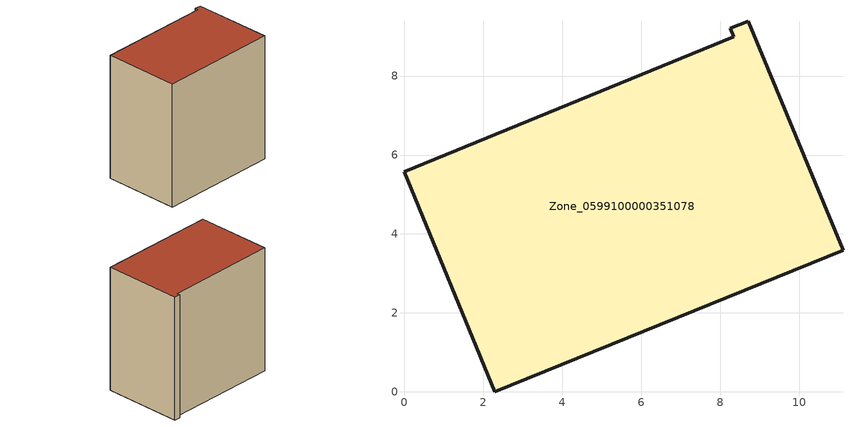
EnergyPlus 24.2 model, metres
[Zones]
Zone_0599100000351078
 floor ground (C_G): 8.71,9.39 11.11,3.59 2.29,0 0,5.58 8.34,8.99 8.25,9.21 z0
 wall outside (C_F): 2.29,0 11.11,3.59 8.71,9.39 8.25,9.21 8.34,8.99 0,5.58 2.29,0 z0:10.01
 roof outside (C_R): 11.11,3.59 8.71,9.39 8.25,9.21 8.34,8.99 0,5.58 2.29,0 z10.01
[BUILDING]
Pand.0599100000351078: North Axis=0; Terrain=City; Loads Convergence Tolerance Value=0.04; Temperature Convergence Tolerance Value=0.4; Solar Distribution=FullExterior; Maximum Number of Warmup Days=25; Minimum Number of Warmup Days=1
[Site:Location]
Rotterdam.The.Hague.AP_ZH_NLD Design_Conditions: Latitude=51.96; Longitude=4.45; Time Zone=1; Elevation=-4.5
[SITE:GROUNDTEMPERATURE:BUILDINGSURFACE]
18, 18, 18, 18, 18, 18, 18, 18, 18, 18, 18, 18
[MATERIAL] Thermal Absorptance=0.9; Solar Absorptance=0.7; Visible Absorptance=0.7
Name | Roughness | Thickness | Conductivity | Density | Specific Heat
G.TI.1992-2005 | MediumSmooth | 0.15 | 0.06 | 540 | 1210
F.TI.1992-2005 | Rough | 0.3 | 0.12 | 1920 | 840
R.TI.1992-2005 | MediumRough | 0.2 | 0.08 | 1500 | 1000
[CONSTRUCTION]
C_G: G.TI.1992-2005
C_F: F.TI.1992-2005
C_R: R.TI.1992-2005
[ZONE]
Zone_0599100000351078: Type=1; Multiplier=1; Ceiling Height=Autocalculate; Volume=Autocalculate; Floor Area=autocalculate; Part of Total Floor Area=Yes
[ZONEINFILTRATION:DESIGNFLOWRATE]
Infil_Zone_0599100000351078: Zone or ZoneList or Space or SpaceList=Zone_0599100000351078; Schedule=AlwaysOn; Design Flow Rate Calculation Method=Flow/Area; Flow Rate per Floor Area=0.0015; Constant Term Coefficient=1; Temperature Term Coefficient=0; Velocity Term Coefficient=0; Velocity Squared Term Coefficient=0
[HVACTEMPLATE:ZONE:IDEALLOADSAIRSYSTEM]
Zone_0599100000351078: Maximum Heating Supply Air Temperature=50; Minimum Cooling Supply Air Temperature=13; Maximum Heating Supply Air Humidity Ratio=0.0156; Minimum Cooling Supply Air Humidity Ratio=0.0077; Heating Limit=NoLimit; Cooling Limit=NoLimit; Dehumidification Control Type=ConstantSensibleHeatRatio; Cooling Sensible Heat Ratio=0.7; Dehumidification Setpoint=60; Humidification Control Type=None; Humidification Setpoint=30; Outdoor Air Method=None; Outdoor Air Flow Rate per Person=0.00944; Outdoor Air Flow Rate per Zone Floor Area=0; Outdoor Air Flow Rate per Zone=0; Demand Controlled Ventilation Type=None; Outdoor Air Economizer Type=NoEconomizer; Heat Recovery Type=None; Sensible Heat Recovery Effectiveness=0.7; Latent Heat Recovery Effectiveness=0.65
[ZONECONTROL:THERMOSTAT]
ThermostatControl_Zone_0599100000351078: Zone or ZoneList=Zone_0599100000351078; Control Type Schedule=DualSetpointControlType; Control 1=Thermostat_Zone_0599100000351078; Temperature Difference Between Cutout And Setpoint=0
[THERMOSTATSETPOINT:DUALSETPOINT]
Thermostat_Zone_0599100000351078: Heating Setpoint Temperature Schedule=HeatingSetpoint_Zone_0599100000351078; Cooling Setpoint Temperature Schedule=CoolingSetpoint_Zone_0599100000351078
[SCHEDULE:COMPACT]
HeatingSetpoint_Zone_0599100000351078: Through: 12/31, For: AllDays, Until: 24:00, 21
CoolingSetpoint_Zone_0599100000351078: Through: 12/31, For: AllDays, Until: 24:00, 24
DualSetpointControlType: Through: 12/31, For: AllDays, Until: 24:00, 4
AlwaysOn: Through: 12/31, For: AllDays, Until: 24:00, 1
